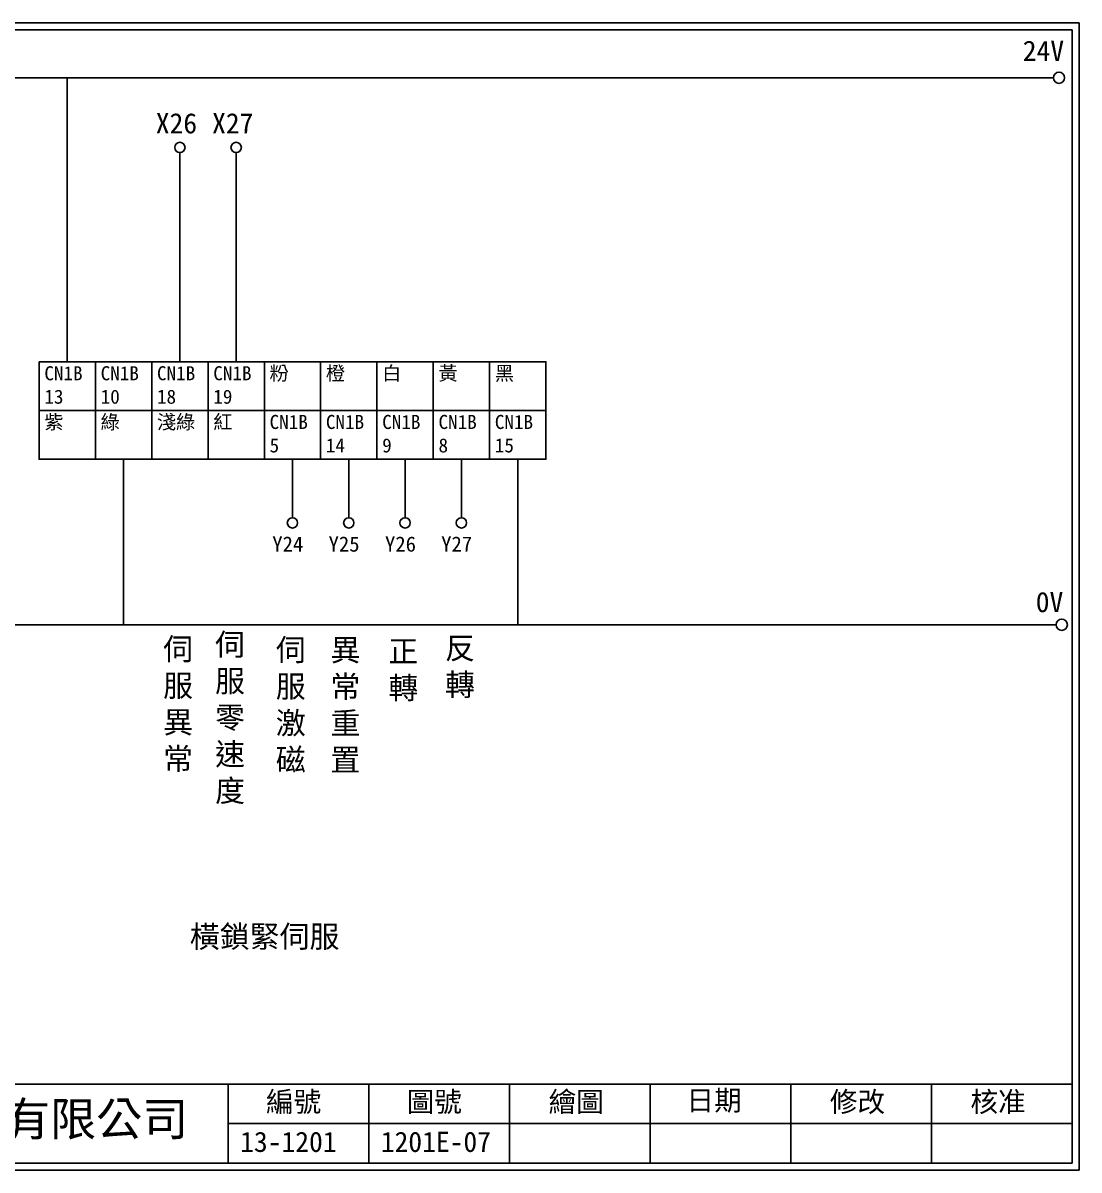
# Model space of a CAD drawing. Extents: x 627 to 914, y 3 to 207.
# Drawn here: x 726.4 to 914.2, y 3 to 207 of the extents above; entities that cross this region are included whole.
import ezdxf

# ---------------------------------------------------------------- set-up
doc = ezdxf.new("R2010")
doc.units = 0
doc.layers.get('0').update_dxf_attribs({"linetype": 'CONTINUOUS'})
doc.layers.add('圖框層', color=7, linetype='CONTINUOUS')
doc.layers.add('標尺寸層', color=3, linetype='CONTINUOUS')
doc.styles.add('CNS', font='romanc.shx', dxfattribs={"bigfont": 'chineset.shx'})
doc.styles.add('STSL', font='KAIU.TTF')

msp = doc.modelspace()

# ---------------------------------------------------------------- linework, layer by layer
for p, q in [((754.34, 146.73), (754.34, 183.91)), ((764.35, 146.73), (764.35, 183.91)), ((774.36, 129.4), (774.36, 119)), ((784.37, 129.4), (784.37, 119)), ((794.38, 129.4), (794.38, 119)), ((804.39, 129.4), (804.39, 119))]:
    msp.add_line(p, q)
for points in [[(729.32, 146.73), (739.33, 146.73), (739.33, 138.07), (729.32, 138.07)], [(739.33, 146.73), (749.34, 146.73), (749.34, 138.07), (739.33, 138.07)], [(749.34, 146.73), (759.35, 146.73), (759.35, 138.07), (749.34, 138.07)], [(759.35, 146.73), (769.36, 146.73), (769.36, 138.07), (759.35, 138.07)], [(769.36, 146.73), (779.37, 146.73), (779.37, 138.07), (769.36, 138.07)], [(779.37, 146.73), (789.38, 146.73), (789.38, 138.07), (779.37, 138.07)], [(789.38, 146.73), (799.39, 146.73), (799.39, 138.07), (789.38, 138.07)], [(799.39, 146.73), (809.4, 146.73), (809.4, 138.07), (799.39, 138.07)], [(809.4, 146.73), (819.41, 146.73), (819.41, 138.07), (809.4, 138.07)], [(729.32, 138.07), (739.33, 138.07), (739.33, 129.4), (729.32, 129.4)], [(739.33, 138.07), (749.34, 138.07), (749.34, 129.4), (739.33, 129.4)], [(749.34, 138.07), (759.35, 138.07), (759.35, 129.4), (749.34, 129.4)], [(759.35, 138.07), (769.36, 138.07), (769.36, 129.4), (759.35, 129.4)], [(769.36, 138.07), (779.37, 138.07), (779.37, 129.4), (769.36, 129.4)], [(779.37, 138.07), (789.38, 138.07), (789.38, 129.4), (779.37, 129.4)], [(789.38, 138.07), (799.39, 138.07), (799.39, 129.4), (789.38, 129.4)], [(799.39, 138.07), (809.4, 138.07), (809.4, 129.4), (799.39, 129.4)], [(809.4, 138.07), (819.41, 138.07), (819.41, 129.4), (809.4, 129.4)]]:
    msp.add_lwpolyline(points, close=True)
for centre in [(910.63, 197.22), (911.12, 99.96)]:
    msp.add_circle(centre, 1)
at = {"layer": '圖框層', "color": 7}
for p, q in [((914.2, 206.97), (627.2, 206.97)), ((914.2, 3), (914.2, 206.97)), ((912.95, 205.72), (628.45, 205.72)), ((912.95, 4.25), (912.95, 205.72)), ((628.45, 18.25), (912.95, 18.25)), ((762.95, 4.25), (762.95, 18.25)), ((787.95, 4.25), (787.95, 18.25)), ((812.95, 4.25), (812.95, 18.25)), ((837.95, 4.25), (837.95, 18.25)), ((862.95, 4.25), (862.95, 18.25)), ((887.95, 4.25), (887.95, 18.25)), ((762.95, 11.25), (912.95, 11.25)), ((628.45, 4.25), (912.95, 4.25)), ((627.2, 3), (914.2, 3))]:
    msp.add_line(p, q, dxfattribs=at)
at = {"layer": '標尺寸層', "color": 7}
for p, q in [((632.04, 197.22), (909.63, 197.22)), ((632.25, 99.96), (910.12, 99.96))]:
    msp.add_line(p, q, dxfattribs=at)
at = {"layer": '標尺寸層'}
for p, q in [((734.32, 146.73), (734.32, 197.22)), ((744.33, 129.4), (744.33, 99.96)), ((814.4, 129.4), (814.4, 99.96))]:
    msp.add_line(p, q, dxfattribs=at)
at = {"layer": '標尺寸層', "color": 7}
for centre in [(754.34, 184.83), (764.35, 184.83), (774.36, 118.08), (784.37, 118.08), (794.38, 118.08), (804.39, 118.08)]:
    msp.add_circle(centre, 0.92, dxfattribs=at)

# ---------------------------------------------------------------- texts
at = {"char_height": 2.5, "width": 8.2913, "attachment_point": 1}
for s, insert in [('CN1B\\P13', (730.25, 145.93)), ('CN1B\\P10', (740.26, 145.93)), ('CN1B\\P18', (750.27, 145.93)), ('CN1B\\P19', (760.28, 145.93)), ('{\\fPMingLiU|b0|i0|c136|p18;粉}', (770.29, 145.93)), ('{\\fPMingLiU|b0|i0|c136|p18;橙}', (780.3, 145.93)), ('{\\fPMingLiU|b0|i0|c136|p18;白}', (790.31, 145.93)), ('{\\fPMingLiU|b0|i0|c136|p18;黃}', (800.32, 145.93)), ('{\\fPMingLiU|b0|i0|c136|p18;黑}', (810.33, 145.93)), ('{\\fPMingLiU|b0|i0|c136|p18;紫}', (730.25, 137.27)), ('{\\fPMingLiU|b0|i0|c136|p18;綠}', (740.26, 137.27)), ('{\\fPMingLiU|b0|i0|c136|p18;淺綠}', (750.27, 137.27)), ('{\\fPMingLiU|b0|i0|c136|p18;紅}', (760.28, 137.27)), ('CN1B\\P5', (770.29, 137.27)), ('CN1B\\P14', (780.3, 137.27)), ('CN1B\\P9', (790.31, 137.27)), ('CN1B\\P8', (800.32, 137.27)), ('CN1B\\P15', (810.33, 137.27))]:
    msp.add_mtext(s, dxfattribs=dict(at, insert=insert))
at = {"layer": '圖框層', "color": 4, "style": 'STSL'}
for s, height, p in [('24V', 3.6, (904.19, 200.22)), ('X26', 3.6, (750.06, 187.33)), ('X27', 3.6, (760.07, 187.33)), ('Y24', 2.7, (770.77, 112.96)), ('Y25', 2.7, (780.78, 112.96)), ('Y26', 2.7, (790.81, 112.96)), ('Y27', 2.7, (800.8, 112.96)), ('0V', 3.6, (906.5, 102.2)), ('編號', 3.6, (769.66, 13.34)), ('圖號', 3.6, (794.66, 13.34)), ('繪圖', 3.6, (819.89, 13.34)), ('日期', 3.6, (844.41, 13.59)), ('修改', 3.6, (869.89, 13.34)), ('核准', 3.6, (894.89, 13.34)), ('泓陞自動化科技有限公司', 6, (665.8, 9.08)), ('13-1201', 3.6, (765.06, 6.22)), ('1201E-07', 3.6, (790.06, 6.22))]:
    msp.add_text(s, height=height, dxfattribs=at).set_placement(p)
at = {"layer": '標尺寸層', "color": 7, "char_height": 3.9, "attachment_point": 5, "style": 'CNS'}
for s, insert, width in [('{\\fDFKai-SB|b0|i0|c136|p65;伺服異常}', (754.03, 85.68), 8.6627), ('{\\fDFKai-SB|b0|i0|c136|p65;伺服零速度}', (763.26, 83.24), 8.6627), ('{\\fDFKai-SB|b0|i0|c136|p65;伺服\\P激磁}', (774.06, 85.58), 8.6627), ('{\\fDFKai-SB|b0|i0|c136|p65;反轉}', (804.14, 92.35), 8.6627), ('{\\fDFKai-SB|b0|i0|c136|p65;異常重置}', (783.77, 85.58), 8.6627), ('{\\fDFKai-SB|b0|i0|c136|p65;正轉}', (794.07, 91.78), 8.6627), ('{\\fDFKai-SB|b0|i0|c136|p65;橫鎖緊伺服}', (769.41, 44.3), 45.7537)]:
    msp.add_mtext(s, dxfattribs=dict(at, insert=insert, width=width))

doc.saveas('drawing.dxf')
